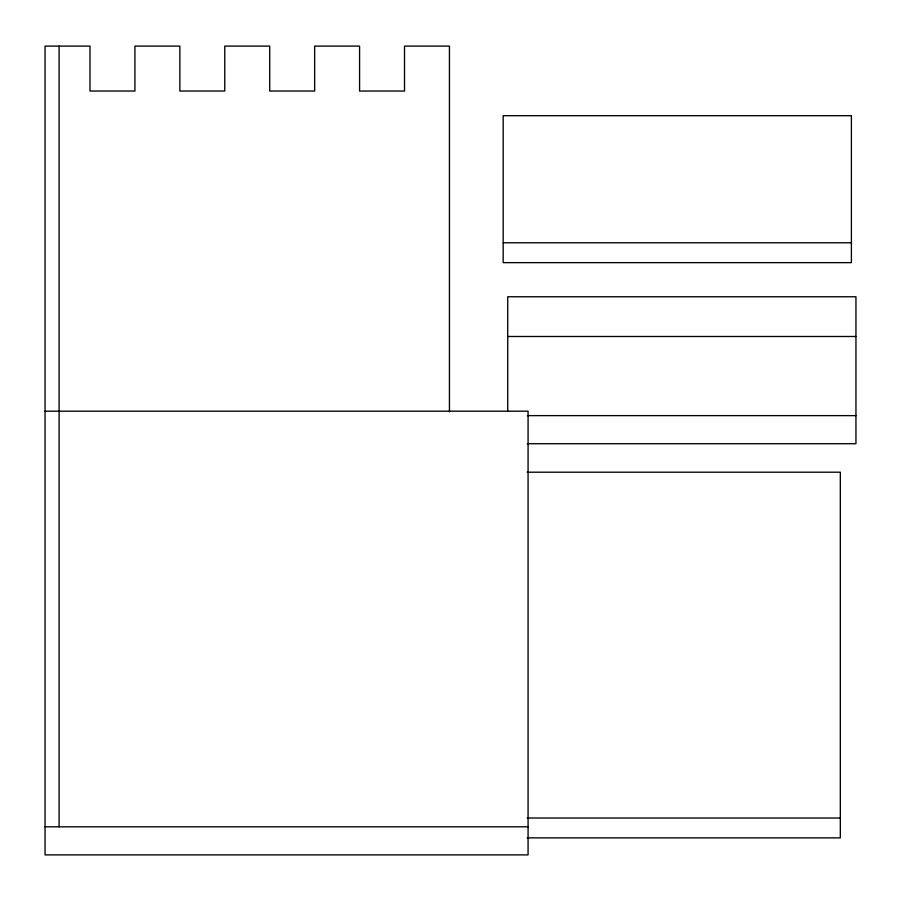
<?xml version="1.0" encoding="UTF-8"?>
<svg xmlns="http://www.w3.org/2000/svg" width="901" height="901" viewBox="0 0 901 901"><rect width="100%" height="100%" fill="white"/><g stroke="black" fill="none" stroke-linecap="round" stroke-linejoin="round"><path stroke-width="1.35" d="M503.175 242.774L851.4 242.774M507.725 336.49L855.95 336.49M45.05 411.183L528.076 411.183L528.076 854.891L45.05 854.891L45.05 46.109L89.987 46.109L89.987 91.035L134.913 91.035L134.913 46.109L179.851 46.109L179.851 91.035L224.777 91.035L224.777 46.109L269.714 46.109L269.714 91.035L314.652 91.035L314.652 46.109L359.578 46.109L359.578 91.035L404.515 91.035L404.515 46.109L449.441 46.109L449.441 411.813M527.378 415.631L855.95 415.631M527.378 443.72L855.95 443.72L855.95 296.767L507.725 296.767L507.725 411.475M527.198 472.203L840.318 472.203L840.318 837.874L527.198 837.874M527.198 818.018L840.318 818.018M45.05 826.814L528.076 826.814M59.094 46.109L59.094 826.814M851.4 115.688L503.175 115.688L503.175 262.642L851.4 262.642L851.4 115.688"/></g></svg>
